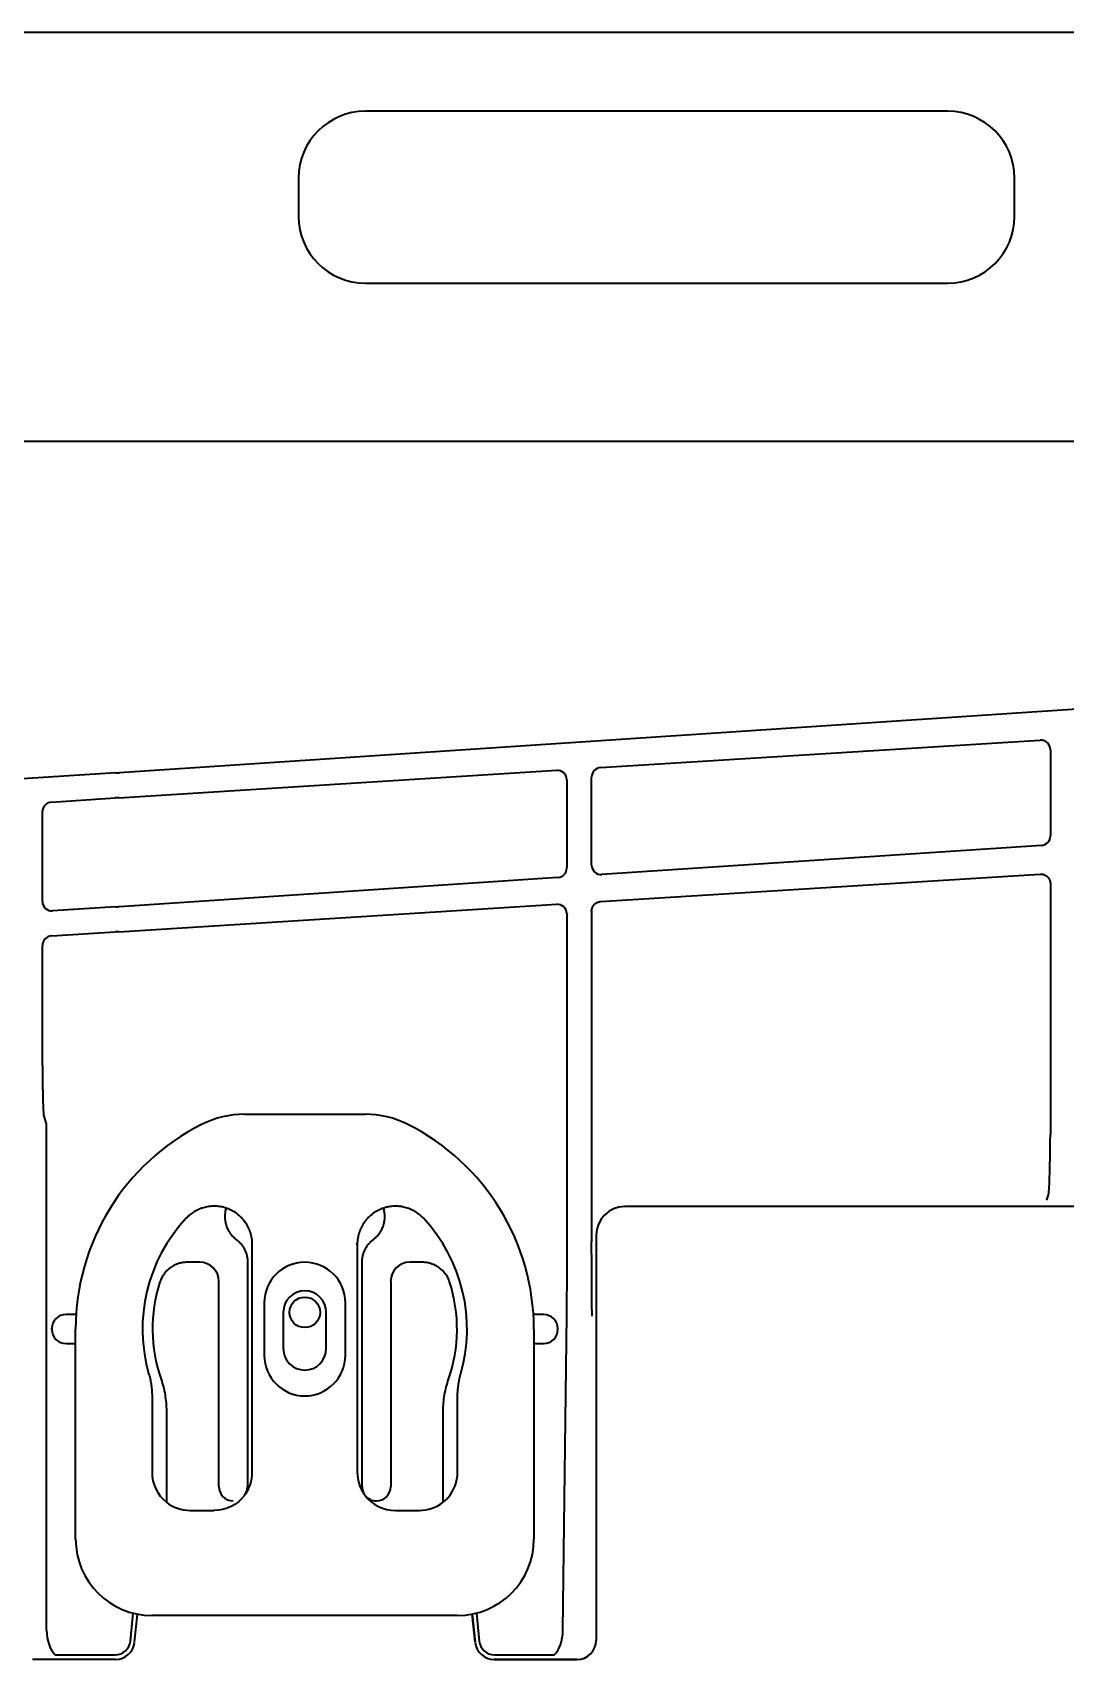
# Model space of a CAD drawing. Extents: x 6336 to 10269, y -393 to 3036.
# Drawn here: x 8894.2 to 9002.4, y 2807.1 to 2977.5 of the extents above; entities that cross this region are included whole.
import ezdxf

# ---------------------------------------------------------------- set-up
doc = ezdxf.new("R2010")
doc.units = 0
doc.header["$LTSCALE"] = 5
doc.layers.add('1', color=7, linetype='CONTINUOUS', true_color=0xffffff)

msp = doc.modelspace()

# ---------------------------------------------------------------- linework, layer by layer
at = {"layer": '1', "color": 7, "linetype": 'Continuous', "lineweight": 35}
for p, q in [((9175.07, 2977.53), (8431.07, 2977.53)), ((8990.07, 2969.28), (8929.07, 2969.28)), ((8922.07, 2962.28), (8922.07, 2958.28)), ((8997.07, 2958.28), (8997.07, 2962.28)), ((8929.07, 2951.28), (8990.07, 2951.28)), ((9123.12, 2934.69), (8483.03, 2934.69)), ((9123.12, 2934.68), (8483.03, 2934.68)), ((9135.97, 2915.43), (8903.3, 2900)), ((8953.71, 2900.53), (8999.75, 2903.41)), ((9000.82, 2902.41), (9000.82, 2893.38)), ((8902.92, 2899.98), (8803.14, 2893.55)), ((8903.24, 2897.38), (8949.11, 2900.25)), ((8950.17, 2899.25), (8950.17, 2890.02)), ((8952.77, 2890.32), (8952.77, 2899.54)), ((8896.18, 2896.93), (8902.86, 2897.36)), ((8895.24, 2886.52), (8895.24, 2895.93)), ((8999.88, 2892.38), (8953.84, 2889.33)), ((8949.24, 2889.02), (8903.3, 2885.97)), ((8953.71, 2886.51), (8999.75, 2889.38)), ((9000.82, 2888.38), (9000.82, 2862.09)), ((8902.92, 2885.95), (8896.31, 2885.52)), ((8903.24, 2883.35), (8949.11, 2886.22)), ((8950.21, 2885.33), (8950.17, 2885.22)), ((8950.21, 2850.95), (8950.21, 2885.33)), ((8952.77, 2885.51), (8952.74, 2885.62)), ((8952.74, 2885.62), (8952.74, 2850.87)), ((8896.18, 2882.9), (8902.86, 2883.33)), ((8895.24, 2873.55), (8895.24, 2881.9)), ((8895.68, 2863.24), (8895.39, 2864.12)), ((8895.68, 2810.19), (8895.68, 2863.24)), ((8916.42, 2864.23), (8929.03, 2864.23)), ((9048.56, 2854.56), (8956.24, 2854.56)), ((9000.44, 2855.24), (9000.63, 2855.81)), ((8953.24, 2851.56), (8953.24, 2809.12)), ((8917.22, 2826.73), (8917.22, 2850.6)), ((8928.22, 2850.6), (8928.22, 2826.73)), ((8911.72, 2848.73), (8910.4, 2848.73)), ((8916.72, 2848.73), (8916.72, 2825.23)), ((8928.72, 2825.23), (8928.72, 2848.73)), ((8935.04, 2848.73), (8933.72, 2848.73)), ((8913.72, 2825.23), (8913.72, 2846.73)), ((8931.72, 2846.73), (8931.72, 2825.23)), ((8918.47, 2844.48), (8918.47, 2838.98)), ((8926.97, 2838.98), (8926.97, 2844.48)), ((8897.72, 2843.25), (8897.72, 2843.25)), ((8898.77, 2843.25), (8897.72, 2843.25)), ((8920.47, 2843.48), (8920.47, 2839.68)), ((8924.97, 2839.68), (8924.97, 2843.48)), ((8947.74, 2843.25), (8946.67, 2843.25)), ((8947.74, 2843.25), (8947.74, 2843.25)), ((8949.76, 2810.19), (8950.17, 2843.18)), ((8896.22, 2841.65), (8896.22, 2841.8)), ((8898.72, 2819.73), (8898.72, 2841.73)), ((8946.72, 2841.73), (8946.72, 2819.73)), ((8949.24, 2841.75), (8949.24, 2841.75)), ((8949.24, 2841.71), (8949.24, 2841.75)), ((8949.24, 2841.71), (8949.24, 2841.71)), ((8897.72, 2840.21), (8897.72, 2840.21)), ((8897.72, 2840.21), (8898.72, 2840.21)), ((8918.47, 2838.98), (8918.46, 2838.98)), ((8946.72, 2840.21), (8947.74, 2840.21)), ((8947.74, 2840.21), (8947.74, 2840.21)), ((8906.72, 2834.73), (8906.72, 2826.73)), ((8938.72, 2826.73), (8938.72, 2834.73)), ((8908.22, 2833.17), (8908.22, 2823.6)), ((8937.22, 2823.6), (8937.22, 2833.17)), ((8910.72, 2822.73), (8913.22, 2822.73)), ((8932.22, 2822.73), (8934.72, 2822.73)), ((8904.45, 2809.04), (8904.75, 2811.97)), ((8904.88, 2808.92), (8905.18, 2811.88)), ((8905.18, 2811.88), (8905.18, 2811.88)), ((8938.72, 2811.73), (8906.72, 2811.73)), ((8940.26, 2811.88), (8940.57, 2808.92)), ((8940.57, 2808.92), (8940.26, 2811.88)), ((8940.69, 2811.97), (8941, 2809.04)), ((8904.88, 2808.92), (8904.88, 2808.92)), ((8940.57, 2808.92), (8940.57, 2808.92)), ((8902.89, 2807.12), (8894.2, 2807.12)), ((8897.18, 2807.61), (8902.86, 2807.61)), ((8942.56, 2807.12), (8951.24, 2807.12)), ((8942.56, 2807.12), (8942.56, 2807.12)), ((8951.24, 2807.12), (8942.56, 2807.12)), ((8942.59, 2807.61), (8948.26, 2807.61)), ((8951.24, 2807.12), (8951.24, 2807.12))]:
    msp.add_line(p, q, dxfattribs=at)
msp.add_circle((8922.72, 2843.48), 1.6, dxfattribs=at)
for centre, radius, start, end in [((8929.07, 2962.28), 7, 90, 180), ((8990.07, 2962.28), 7, 0, 90), ((8929.07, 2958.28), 7, 180, 270), ((8990.07, 2958.28), 7, 270, 0), ((8922.72, 2841.73), 24, 116.7655, 180), ((8916.42, 2854.23), 10, 90, 116.7655), ((8929.03, 2854.23), 10, 63.2345, 90), ((8922.72, 2841.73), 24, 0, 63.2345), ((8922.72, 2841.73), 17, 136.9472, 196.2606), ((8922.72, 2841.73), 17, 343.7394, 43.0512), ((8922.72, 2844.48), 4.25, 0, 180), ((8922.72, 2841.73), 15.95, 162.0029, 199.2463), ((8922.72, 2841.73), 15.95, 340.7537, 17.9971), ((8922.72, 2843.48), 2.25, 0, 180), ((8922.72, 2838.98), 4.25, 180, 0), ((8922.72, 2839.68), 2.25, 180, 0), ((8906.72, 2819.73), 8, 180, 270), ((8938.72, 2819.73), 8, 270, 0)]:
    msp.add_arc(centre, radius, start, end, dxfattribs=at)
for centre, major_axis, ratio, start_param, end_param in [((8999.82, 2902.41), (0.478, -0.879), 0.998825, 1.073094, 2.707194), ((8953.77, 2899.54), (0.746, -0.667), 0.998687, 2.36424, 3.869903), ((8902.92, 2900.52), (-10.4, -0.67), 0.052299, 1.567419, 1.603899), ((8949.17, 2899.25), (0.478, -0.879), 0.998825, 1.073094, 2.707194), ((8896.24, 2895.93), (0.322, -0.947), 0.999705, 2.878858, 4.384521), ((8902.86, 2896.81), (-10.4, -0.67), 0.052299, 4.672531, 4.709011), ((8999.82, 2893.38), (-0.477, -0.88), 0.998873, 0.561686, 2.067348), ((8953.77, 2890.32), (-0.739, -0.675), 0.998632, 5.543936, 7.178035), ((8949.17, 2890.02), (-0.477, -0.88), 0.998873, 0.561686, 2.067348), ((8896.24, 2886.52), (-0.31, -0.951), 0.999681, 5.027458, 6.661557), ((8902.92, 2886.5), (-10.4, -0.67), 0.052299, 1.567419, 1.603899), ((8949.17, 2885.22), (0.478, -0.879), 0.998825, 1.073094, 2.707194), ((8902.86, 2882.78), (-10.4, -0.67), 0.052299, 4.672531, 4.709011), ((8896.24, 2881.9), (0.322, -0.947), 0.999705, 2.878858, 4.384521), ((9000.62, 2869.29), (0, -13.5), 0.017456, 0.052361, 1.007891), ((8956.24, 2851.55), (0.95, -2.85), 0.997719, 2.820542, 4.390425), ((8949.97, 2850.93), (0, -13.52), 0.017432, 0.959972, 1.571786), ((8952.97, 2850.83), (0, -13.52), 0.017454, 4.70958, 5.321395), ((8911.72, 2846.72), (-1.42, -1.42), 0.998783, 2.356803, 3.926382), ((8933.72, 2846.72), (1.42, -1.42), 0.998783, 2.356803, 3.926382), ((8897.72, 2841.75), (0, -1.5), 0.999315, 3.141593, 4.712389), ((8947.74, 2841.75), (-1.06, -1.06), 0.998631, 2.356537, 3.926648), ((8897.72, 2841.71), (0, -1.5), 0.999315, 4.712389, 6.283185), ((8947.74, 2841.71), (1.06, -1.06), 0.998631, 5.49813, 7.068241), ((8910.72, 2826.73), (2.83, 2.83), 0.999695, 2.356347, 3.251938), ((8913.22, 2826.73), (-2.83, 2.83), 0.999695, 3.290549, 3.926839), ((8932.22, 2826.73), (2.83, 2.83), 0.999695, 2.356347, 2.992639), ((8934.72, 2826.73), (-2.83, 2.83), 0.999695, 3.197702, 3.926839), ((8910.72, 2826.73), (2.83, 2.83), 0.999695, 3.251938, 3.926839), ((8915.22, 2825.23), (1.06, 1.06), 0.998783, 2.356803, 3.926991), ((8915.22, 2825.23), (-1.06, 1.06), 0.998783, 3.302332, 3.926382), ((8930.22, 2825.23), (1.06, 1.06), 0.998783, 2.356803, 2.980862), ((8930.22, 2825.23), (1.06, 1.06), 0.998783, 3.018958, 3.926991), ((8932.22, 2826.73), (2.83, 2.83), 0.999695, 3.006925, 3.926839), ((8930.22, 2825.23), (-1.06, 1.06), 0.998783, 2.356195, 3.926382), ((8934.72, 2826.73), (-2.83, 2.83), 0.999695, 2.356347, 3.031247), ((8897.18, 2810.24), (0, -2.86), 0.525156, 4.729842, 5.877535), ((8948.26, 2810.24), (0, -2.86), 0.525156, 0.40565, 1.553343), ((8902.86, 2809.21), (-0.59, 1.49), 0.998412, 2.762801, 4.229076), ((8902.89, 2809.12), (0.74, -1.86), 0.999602, 5.904393, 7.370669), ((8942.56, 2809.12), (-0.74, -1.86), 0.999602, 5.195702, 6.661977), ((8942.59, 2809.21), (-0.59, -1.49), 0.998412, 5.195702, 6.661977), ((8951.24, 2809.12), (0.63, -1.9), 0.999618, 5.962135, 7.532018), ((8897.18, 2807.71), (1.5, 0), 0.066383, 4.332394, 4.712389), ((8948.26, 2807.71), (1.5, 0), 0.066383, 4.712389, 5.092384)]:
    msp.add_ellipse(centre, major_axis=major_axis, ratio=ratio, start_param=start_param, end_param=end_param, dxfattribs=at)
at = {"layer": '1', "color": 7, "linetype": 'Continuous', "lineweight": 35, "extrusion": (2.95823e-31, -1.17146e-15, -1)}
msp.add_ellipse((8913.22, 2826.73), major_axis=(-2.83, 2.83), ratio=0.999695, start_param=3.006925, end_param=3.926839, dxfattribs=at)
at = {"layer": '1', "color": 7, "linetype": 'Continuous', "lineweight": 35}
for points in [[(8999.75, 2889.38), (8999.8, 2889.39), (8999.89, 2889.39), (9000.02, 2889.37), (9000.16, 2889.33), (9000.28, 2889.27), (9000.4, 2889.2), (9000.5, 2889.12), (9000.6, 2889.02), (9000.67, 2888.9), (9000.74, 2888.78), (9000.78, 2888.65), (9000.81, 2888.52), (9000.82, 2888.43), (9000.82, 2888.38)], [(8952.77, 2885.51), (8952.77, 2885.55), (8952.78, 2885.65), (8952.81, 2885.78), (8952.85, 2885.91), (8952.92, 2886.03), (8953, 2886.14), (8953.09, 2886.24), (8953.2, 2886.33), (8953.32, 2886.4), (8953.44, 2886.45), (8953.57, 2886.49), (8953.66, 2886.5), (8953.71, 2886.51)], [(8895.39, 2864.12), (8895.38, 2864.24), (8895.37, 2864.46), (8895.36, 2864.77), (8895.34, 2865.08), (8895.33, 2865.4), (8895.32, 2865.77), (8895.31, 2866.21), (8895.3, 2866.7), (8895.29, 2867.21), (8895.28, 2867.75), (8895.27, 2868.32), (8895.27, 2868.92), (8895.26, 2869.53), (8895.25, 2870.17), (8895.25, 2870.82), (8895.25, 2871.49), (8895.24, 2872.17), (8895.24, 2872.85), (8895.24, 2873.31), (8895.24, 2873.55)], [(8928.22, 2850.6), (8928.2, 2850.65), (8928.18, 2850.7), (8928.16, 2850.75)], [(8906.4, 2836.97), (8906.46, 2836.78), (8906.55, 2836.42), (8906.65, 2835.86), (8906.71, 2835.3), (8906.72, 2834.92), (8906.72, 2834.73)], [(8938.72, 2834.73), (8938.72, 2834.92), (8938.74, 2835.3), (8938.8, 2835.86), (8938.9, 2836.42), (8938.99, 2836.78), (8939.04, 2836.97)], [(8916.41, 2824.3), (8916.42, 2824.32), (8916.43, 2824.33), (8916.44, 2824.35)], [(8929.04, 2824.3), (8929.03, 2824.32), (8929.02, 2824.33), (8929.01, 2824.35)], [(8896.59, 2807.62), (8896.6, 2807.61), (8896.61, 2807.61), (8896.62, 2807.61)], [(8948.82, 2807.61), (8948.83, 2807.61), (8948.84, 2807.61), (8948.86, 2807.62)]]:
    msp.add_open_spline(points, degree=3, dxfattribs=at)
for points, knots in [([(8914.48, 2854.4), (8914.3, 2854.46), (8914.11, 2854.51), (8913.74, 2854.57), (8913.55, 2854.59), (8913.32, 2854.6), (8913.27, 2854.6), (8913.17, 2854.6), (8913.12, 2854.6), (8912.98, 2854.6), (8912.89, 2854.59), (8912.6, 2854.56), (8912.42, 2854.52), (8912.14, 2854.45), (8912.05, 2854.43), (8911.92, 2854.38), (8911.87, 2854.37), (8911.78, 2854.33), (8911.74, 2854.32), (8911.52, 2854.22), (8911.35, 2854.14), (8911.02, 2853.95), (8910.87, 2853.84), (8910.68, 2853.69), (8910.64, 2853.66), (8910.57, 2853.6), (8910.47, 2853.5), (8910.37, 2853.4), (8910.3, 2853.33)], [0, 0, 0, 0, 0.125, 0.125, 0.25, 0.25, 0.28125, 0.28125, 0.3125, 0.3125, 0.375, 0.375, 0.5, 0.5, 0.5625, 0.5625, 0.59375, 0.59375, 0.625, 0.625, 0.75, 0.75, 0.875, 0.875, 0.90625, 0.90625, 0.9375, 1, 1, 1, 1]), ([(8914.48, 2854.4), (8914.43, 2854.25), (8914.4, 2854.11), (8914.37, 2853.92), (8914.37, 2853.88), (8914.36, 2853.8), (8914.35, 2853.76), (8914.35, 2853.65), (8914.34, 2853.57), (8914.34, 2853.34), (8914.36, 2853.19), (8914.39, 2852.96), (8914.41, 2852.89), (8914.43, 2852.78), (8914.44, 2852.74), (8914.46, 2852.67), (8914.48, 2852.63), (8914.53, 2852.45), (8914.59, 2852.31), (8914.69, 2852.1), (8914.75, 2852), (8914.81, 2851.9), (8914.85, 2851.84), (8914.88, 2851.81), (8914.99, 2851.65), (8915.08, 2851.53), (8915.3, 2851.31), (8915.41, 2851.21), (8915.53, 2851.12)], [0, 0, 0, 0, 0.125, 0.125, 0.15625, 0.15625, 0.1875, 0.1875, 0.25, 0.25, 0.375, 0.375, 0.4375, 0.4375, 0.46875, 0.46875, 0.5, 0.5, 0.625, 0.625, 0.6875, 0.71875, 0.71875, 0.75, 0.75, 0.875, 0.875, 1, 1, 1, 1]), ([(8917.22, 2850.6), (8917.22, 2850.81), (8917.21, 2851.02), (8917.14, 2851.43), (8917.09, 2851.63), (8917.02, 2851.86), (8917.01, 2851.88), (8917, 2851.93), (8916.99, 2851.96), (8916.96, 2852.03), (8916.94, 2852.08), (8916.88, 2852.22), (8916.84, 2852.32), (8916.7, 2852.6), (8916.59, 2852.77), (8916.44, 2852.99), (8916.4, 2853.03), (8916.36, 2853.09), (8916.34, 2853.11), (8916.31, 2853.15), (8916.22, 2853.25), (8916.13, 2853.35), (8915.91, 2853.57), (8915.76, 2853.71), (8915.55, 2853.86), (8915.5, 2853.89), (8915.42, 2853.95), (8915.37, 2853.98), (8915.24, 2854.06), (8915.15, 2854.11), (8914.87, 2854.25), (8914.68, 2854.33), (8914.48, 2854.4)], [0, 0, 0, 0, 0.125, 0.125, 0.25, 0.25, 0.265625, 0.265625, 0.28125, 0.28125, 0.3125, 0.3125, 0.375, 0.375, 0.5, 0.5, 0.53125, 0.53125, 0.546875, 0.546875, 0.5625, 0.625, 0.625, 0.75, 0.75, 0.78125, 0.78125, 0.8125, 0.8125, 0.875, 0.875, 1, 1, 1, 1]), ([(8930.97, 2854.4), (8930.77, 2854.33), (8930.58, 2854.25), (8930.3, 2854.11), (8930.21, 2854.06), (8930.07, 2853.98), (8930.03, 2853.95), (8929.94, 2853.89), (8929.9, 2853.86), (8929.69, 2853.71), (8929.53, 2853.57), (8929.31, 2853.35), (8929.22, 2853.25), (8929.14, 2853.15), (8929.11, 2853.11), (8929.09, 2853.09), (8929.04, 2853.03), (8929.01, 2852.99), (8928.86, 2852.77), (8928.75, 2852.6), (8928.61, 2852.32), (8928.56, 2852.22), (8928.51, 2852.08), (8928.49, 2852.03), (8928.46, 2851.96), (8928.45, 2851.93), (8928.43, 2851.88), (8928.42, 2851.86), (8928.35, 2851.63), (8928.3, 2851.43), (8928.24, 2851.02), (8928.22, 2850.81), (8928.22, 2850.6)], [0, 0, 0, 0, 0.125, 0.125, 0.1875, 0.1875, 0.21875, 0.21875, 0.25, 0.25, 0.375, 0.375, 0.4375, 0.453125, 0.453125, 0.46875, 0.46875, 0.5, 0.5, 0.625, 0.625, 0.6875, 0.6875, 0.71875, 0.71875, 0.734375, 0.734375, 0.75, 0.75, 0.875, 0.875, 1, 1, 1, 1]), ([(8929.91, 2851.12), (8930.03, 2851.21), (8930.15, 2851.31), (8930.36, 2851.53), (8930.46, 2851.65), (8930.57, 2851.81), (8930.59, 2851.84), (8930.63, 2851.9), (8930.7, 2852), (8930.75, 2852.1), (8930.85, 2852.31), (8930.91, 2852.45), (8930.97, 2852.63), (8930.98, 2852.67), (8931, 2852.74), (8931.01, 2852.78), (8931.04, 2852.89), (8931.05, 2852.96), (8931.09, 2853.19), (8931.1, 2853.34), (8931.1, 2853.57), (8931.1, 2853.65), (8931.09, 2853.76), (8931.09, 2853.8), (8931.08, 2853.88), (8931.07, 2853.92), (8931.05, 2854.11), (8931.01, 2854.25), (8930.97, 2854.4)], [0, 0, 0, 0, 0.125, 0.125, 0.25, 0.25, 0.28125, 0.28125, 0.3125, 0.375, 0.375, 0.5, 0.5, 0.53125, 0.53125, 0.5625, 0.5625, 0.625, 0.625, 0.75, 0.75, 0.8125, 0.8125, 0.84375, 0.84375, 0.875, 0.875, 1, 1, 1, 1]), ([(8935.15, 2853.33), (8935.01, 2853.47), (8934.88, 2853.6), (8934.58, 2853.84), (8934.43, 2853.94), (8934.22, 2854.07), (8934.18, 2854.09), (8934.1, 2854.14), (8934.05, 2854.16), (8933.93, 2854.22), (8933.84, 2854.26), (8933.58, 2854.37), (8933.4, 2854.43), (8933.12, 2854.5), (8933.03, 2854.52), (8932.89, 2854.55), (8932.84, 2854.55), (8932.75, 2854.57), (8932.7, 2854.57), (8932.46, 2854.6), (8932.27, 2854.61), (8931.9, 2854.59), (8931.71, 2854.57), (8931.47, 2854.53), (8931.42, 2854.52), (8931.33, 2854.5), (8931.19, 2854.47), (8931.06, 2854.43), (8930.97, 2854.4)], [0, 0, 0, 0, 0.125, 0.125, 0.25, 0.25, 0.28125, 0.28125, 0.3125, 0.3125, 0.375, 0.375, 0.5, 0.5, 0.5625, 0.5625, 0.59375, 0.59375, 0.625, 0.625, 0.75, 0.75, 0.875, 0.875, 0.90625, 0.90625, 0.9375, 1, 1, 1, 1]), ([(8915.53, 2851.12), (8915.63, 2851.05), (8915.71, 2850.97), (8915.88, 2850.82), (8915.96, 2850.73), (8916.07, 2850.6), (8916.12, 2850.53), (8916.17, 2850.46), (8916.21, 2850.41), (8916.22, 2850.39), (8916.3, 2850.27), (8916.36, 2850.17), (8916.46, 2849.96), (8916.51, 2849.86), (8916.56, 2849.69), (8916.58, 2849.64), (8916.61, 2849.56), (8916.61, 2849.53), (8916.63, 2849.47), (8916.64, 2849.44), (8916.67, 2849.3), (8916.71, 2849.08), (8916.72, 2848.84), (8916.72, 2848.73)], [0, 0, 0, 0, 0.125, 0.125, 0.25, 0.25, 0.3125, 0.34375, 0.34375, 0.375, 0.375, 0.5, 0.5, 0.625, 0.625, 0.6875, 0.6875, 0.71875, 0.71875, 0.75, 0.75, 0.875, 1, 1, 1, 1]), ([(8928.72, 2848.73), (8928.72, 2848.84), (8928.73, 2848.96), (8928.76, 2849.19), (8928.78, 2849.3), (8928.82, 2849.47), (8928.83, 2849.52), (8928.85, 2849.61), (8928.86, 2849.63), (8928.88, 2849.69), (8928.89, 2849.72), (8928.94, 2849.85), (8928.98, 2849.96), (8929.09, 2850.17), (8929.14, 2850.26), (8929.24, 2850.41), (8929.27, 2850.46), (8929.32, 2850.53), (8929.34, 2850.55), (8929.37, 2850.6), (8929.39, 2850.62), (8929.49, 2850.73), (8929.64, 2850.9), (8929.82, 2851.05), (8929.91, 2851.12)], [0, 0, 0, 0, 0.125, 0.125, 0.25, 0.25, 0.3125, 0.3125, 0.34375, 0.34375, 0.375, 0.375, 0.5, 0.5, 0.625, 0.625, 0.6875, 0.6875, 0.71875, 0.71875, 0.75, 0.75, 0.875, 1, 1, 1, 1]), ([(8910.4, 2848.73), (8910.25, 2848.73), (8910.09, 2848.71), (8909.78, 2848.66), (8909.63, 2848.63), (8909.44, 2848.57), (8909.4, 2848.55), (8909.33, 2848.53), (8909.22, 2848.48), (8909.11, 2848.44), (8908.91, 2848.33), (8908.77, 2848.25), (8908.61, 2848.13), (8908.58, 2848.11), (8908.52, 2848.06), (8908.49, 2848.03), (8908.4, 2847.96), (8908.34, 2847.9), (8908.17, 2847.74), (8908.07, 2847.62), (8907.96, 2847.46), (8907.94, 2847.43), (8907.89, 2847.36), (8907.87, 2847.33), (8907.81, 2847.23), (8907.77, 2847.16), (8907.66, 2846.95), (8907.6, 2846.8), (8907.55, 2846.65)], [0, 0, 0, 0, 0.125, 0.125, 0.25, 0.25, 0.28125, 0.28125, 0.3125, 0.375, 0.375, 0.5, 0.5, 0.53125, 0.53125, 0.5625, 0.5625, 0.625, 0.625, 0.75, 0.75, 0.78125, 0.78125, 0.8125, 0.8125, 0.875, 0.875, 1, 1, 1, 1]), ([(8937.89, 2846.65), (8937.84, 2846.8), (8937.78, 2846.95), (8937.64, 2847.23), (8937.56, 2847.36), (8937.44, 2847.52), (8937.42, 2847.55), (8937.37, 2847.61), (8937.3, 2847.71), (8937.22, 2847.79), (8937.05, 2847.96), (8936.93, 2848.06), (8936.77, 2848.18), (8936.74, 2848.2), (8936.68, 2848.24), (8936.64, 2848.26), (8936.54, 2848.32), (8936.47, 2848.36), (8936.26, 2848.47), (8936.12, 2848.53), (8935.93, 2848.59), (8935.9, 2848.6), (8935.82, 2848.62), (8935.78, 2848.63), (8935.67, 2848.66), (8935.59, 2848.68), (8935.36, 2848.71), (8935.2, 2848.73), (8935.04, 2848.73)], [0, 0, 0, 0, 0.125, 0.125, 0.25, 0.25, 0.28125, 0.28125, 0.3125, 0.375, 0.375, 0.5, 0.5, 0.53125, 0.53125, 0.5625, 0.5625, 0.625, 0.625, 0.75, 0.75, 0.78125, 0.78125, 0.8125, 0.8125, 0.875, 0.875, 1, 1, 1, 1]), ([(8907.66, 2836.47), (8907.76, 2836.2), (8907.84, 2835.93), (8907.98, 2835.39), (8908.09, 2834.85), (8908.16, 2834.29), (8908.21, 2833.74), (8908.22, 2833.46), (8908.22, 2833.17)], [0, 0, 0, 0, 0.25, 0.25, 0.5, 0.75, 0.75, 1, 1, 1, 1]), ([(8937.22, 2833.17), (8937.22, 2833.46), (8937.23, 2833.74), (8937.28, 2834.29), (8937.35, 2834.85), (8937.47, 2835.39), (8937.61, 2835.93), (8937.69, 2836.2), (8937.78, 2836.47)], [0, 0, 0, 0, 0.25, 0.25, 0.5, 0.75, 0.75, 1, 1, 1, 1]), ([(8937.71, 2824.06), (8937.68, 2824.03), (8937.65, 2824), (8937.6, 2823.95), (8937.58, 2823.92), (8937.54, 2823.88), (8937.52, 2823.87), (8937.5, 2823.84), (8937.48, 2823.83), (8937.44, 2823.8), (8937.42, 2823.77), (8937.38, 2823.74), (8937.37, 2823.73), (8937.35, 2823.71), (8937.33, 2823.7), (8937.31, 2823.68), (8937.3, 2823.67), (8937.28, 2823.66), (8937.27, 2823.65), (8937.25, 2823.63), (8937.23, 2823.62), (8937.22, 2823.61), (8937.22, 2823.61), (8937.22, 2823.61), (8937.21, 2823.61), (8937.21, 2823.61)], [0, 0, 0, 0, 0.134778, 0.134778, 0.269557, 0.269557, 0.336946, 0.336946, 0.404335, 0.404335, 0.539113, 0.539113, 0.606503, 0.606503, 0.673892, 0.673892, 0.741281, 0.741281, 0.80867, 0.80867, 0.943449, 0.943449, 0.977143, 0.977143, 1, 1, 1, 1])]:
    msp.add_open_spline(points, degree=3, knots=knots, dxfattribs=at)

doc.saveas('drawing.dxf')
